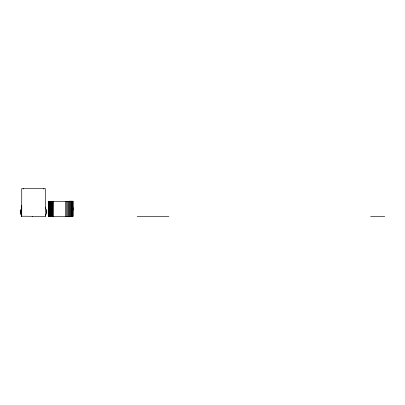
<?xml version="1.0" encoding="UTF-8"?>
<svg xmlns="http://www.w3.org/2000/svg" width="405" height="405" viewBox="0 0 405 405"><rect width="100%" height="100%" fill="white"/><g stroke="black" fill="none" stroke-linecap="round" stroke-linejoin="round"><path stroke-width="0.61" d="M45.299 207.082L45.689 208.747L46.788 210.058L46.413 210.802L46.788 210.802L46.788 211.172L46.413 211.172L46.788 211.916L46.413 211.916L46.788 212.66L46.413 212.66L46.413 213.03L46.788 213.03L46.788 213.445L45.689 214.756L45.299 216.422L21.354 216.214M21.354 215.414L21.728 215.384M21.354 209.927L21.354 205.674L21.728 205.694L21.728 209.927L21.354 209.805M21.693 207.942L21.207 209.284L20.25 210.347L20.25 210.716L20.62 210.716L20.62 211.091L20.25 211.091L20.25 211.461L20.62 211.461L20.62 211.835L20.25 211.835L20.25 212.205L20.62 212.205L20.62 212.574L20.25 212.574L20.62 213.319L20.25 213.319L20.25 213.734L21.465 215.308L21.728 216.422L21.354 216.275M69.437 201.548L69.463 201.244M69.538 201.244L69.538 201.548L69.635 201.244M69.827 201.548L69.862 201.244M69.913 201.244L70.085 201.548M70.217 201.548L70.227 201.244M70.283 201.548L70.308 201.244M70.394 201.548L70.394 201.244M70.435 201.548L70.48 201.244L70.516 201.548M70.591 201.244L70.622 216.422M70.728 201.548L70.693 201.244M70.809 201.548L70.809 201.244M70.89 201.548L70.89 201.244M70.941 201.548L70.941 201.244M71.022 201.548L71.022 201.244M71.123 201.548L71.123 201.244M71.189 201.548L71.224 201.244M71.285 201.244L71.26 216.422M71.361 201.548L71.366 201.244M71.493 201.548L71.498 201.244L71.579 201.548M71.609 201.548L71.629 201.244M71.7 201.548L71.7 201.244M71.751 201.244L71.812 216.422M71.867 201.548L71.842 201.244M71.968 201.244L71.989 201.548L72.019 201.244M72.125 201.548L72.151 201.244M72.196 201.244L72.277 216.422M72.313 201.548L72.323 201.244M72.414 201.548L72.379 201.244M72.48 201.548L72.429 201.244M72.53 201.548L72.566 201.244L72.642 216.422M72.753 201.548L72.713 201.244M72.814 201.548L72.778 201.244M69.437 201.244L72.895 201.244L72.905 216.422M21.354 205.796L21.728 205.77M21.354 205.902L21.728 205.851M21.728 205.983L21.354 205.983L21.728 206.034M21.354 206.079L21.728 206.125M21.354 206.16L21.728 206.185M21.354 206.251L21.728 206.266M21.354 206.347L21.728 206.337M21.354 206.494L21.728 206.464M21.354 206.53L21.728 206.55M21.354 206.59L21.728 206.621M21.354 206.666L21.728 206.666M21.728 206.793L21.354 206.818L21.728 206.833M21.354 206.97L21.728 206.94M21.354 207.082L21.728 207.026M21.354 207.142L21.728 207.142M21.354 207.233L21.728 207.223M21.354 207.294L21.728 207.294M21.354 207.385L21.728 207.4M21.354 207.431L21.728 207.436M21.354 207.557L21.728 207.562M21.354 207.598L21.728 207.654M21.354 207.856L21.728 207.856M21.354 207.978L21.728 207.983L21.354 208.079M21.354 208.14L21.728 208.14M21.354 208.378L21.728 208.383M21.354 208.504L21.728 208.504M21.354 208.565L21.728 208.6M21.354 208.636L21.728 208.631M21.354 208.702L21.728 208.752M21.354 208.858L21.728 208.858M21.354 208.909L21.728 208.889M21.354 208.96L21.728 208.97M21.354 209.081L21.728 209.076M21.354 209.188L21.728 209.127M21.354 209.248L21.728 209.269M21.354 209.339L21.728 209.314M21.354 209.4L21.728 209.587M21.354 209.684L21.728 209.694M21.728 211.051L21.354 210.954L21.354 216.422M21.354 211.177L21.728 211.167M21.354 211.263L21.728 211.223M21.354 211.385L21.728 211.329M21.354 211.395L21.728 211.395M21.728 211.526L21.354 211.547L21.728 211.612M21.354 211.785L21.728 211.764M21.354 211.896L21.728 211.861M21.354 211.952L21.728 212.114M21.354 212.326L21.728 212.347M21.354 212.428L21.728 212.463M21.354 212.559L21.728 212.514M21.354 212.64L21.728 212.65M21.354 212.686L21.728 212.726M21.354 212.807L21.728 212.787M21.354 212.888L21.728 212.888M21.354 212.964L21.728 212.979M21.354 213.025L21.728 213.045L21.354 213.116M21.354 213.217L21.728 213.167M21.354 213.354L21.728 213.339M21.354 213.46L21.728 213.47M21.354 213.536L21.728 213.536M21.354 213.622L21.728 213.668M21.354 213.708L21.728 213.708M21.728 213.835L21.354 213.835L21.728 213.891M21.354 213.946L21.728 213.956M21.354 214.037L21.728 214.048M21.354 214.169L21.728 214.149M21.354 214.215L21.728 214.225M21.354 214.321L21.728 214.306M21.354 214.432L21.728 214.736L21.354 214.726M21.354 214.523L21.728 214.513M21.354 214.615L21.728 214.64M21.354 214.777L21.728 214.777M21.354 214.923L21.728 214.878M21.354 214.969L21.728 214.969M21.354 215.07L21.728 215.08M21.354 215.187L21.728 215.182M21.354 215.232L21.728 215.217M21.354 215.298L21.728 215.293M21.728 215.485L21.354 215.521L21.728 215.576M21.354 215.612L21.728 215.693M21.354 215.713L21.728 215.708M21.354 215.804L21.728 215.794M21.354 215.865L21.728 215.865M21.728 216.012L21.354 216.017L21.728 216.083M21.354 216.179L21.728 216.179M21.354 216.366L21.728 216.361M32.537 216.417L32.714 216.422M137.199 216.422L168.9 216.422M370.621 216.422L384.75 216.422M73.062 207.73L73.062 210.241M69.908 201.548L69.908 216.422M69.133 201.548L69.133 216.422M68.308 201.548L68.308 216.422M67.438 201.548L67.438 216.422M66.536 201.548L66.536 216.422M65.625 201.548L65.625 216.422M52.969 216.422L52.969 201.548L52.893 216.422M52.832 201.548L52.832 216.422M52.761 201.548L52.761 216.422M52.685 201.548L52.685 216.422M52.609 201.548L52.609 216.422M52.523 201.548L52.523 216.422M52.437 201.548L52.437 216.422M52.346 201.548L52.346 216.422M52.25 201.548L52.25 216.422M52.149 201.548L52.149 216.422M52.048 201.548L52.048 216.422M51.946 201.548L51.946 216.422M51.84 201.548L51.84 216.422M51.729 201.548L51.729 216.422M51.617 201.548L51.617 216.422M51.506 201.548L51.506 216.422M51.389 201.548L51.389 216.422M51.273 201.548L51.273 216.422M51.157 201.548L51.157 216.422M51.04 201.548L51.04 216.422M50.924 201.548L50.924 216.422M50.807 201.548L50.807 216.422M50.691 201.548L50.691 216.422M50.574 201.548L50.574 216.422M50.463 201.548L50.463 216.422M50.347 201.548L50.347 216.422M50.24 201.548L50.24 216.422M50.129 201.548L50.129 216.422M50.023 201.548L50.023 216.422M49.921 201.548L49.921 216.422M49.82 201.548L49.82 216.422M49.724 201.548L49.724 216.422M49.628 201.548L49.628 216.422M49.537 201.548L49.537 216.422M49.45 201.548L49.45 216.422M49.369 201.548L49.369 216.422M49.294 201.548L49.294 216.422M49.218 201.548L49.218 216.422M49.091 201.548L49.152 216.422M49.03 201.548L49.03 216.422M48.98 201.548L48.934 216.422M48.894 201.548L48.828 216.422M45.299 216.422L45.299 188.578L21.728 188.578L21.728 216.422M43.816 188.578L43.816 189.064M23.212 188.578L23.212 189.064M69.711 201.244L69.711 201.548L69.741 201.244M73.062 201.548L48.777 201.548L48.772 216.422L73.062 216.422L73.062 201.548M21.728 207.74L21.354 207.735L21.728 207.77M21.728 208.241L21.354 208.236L21.728 208.276M21.728 212.22L21.354 212.225L21.728 212.255"/></g></svg>
